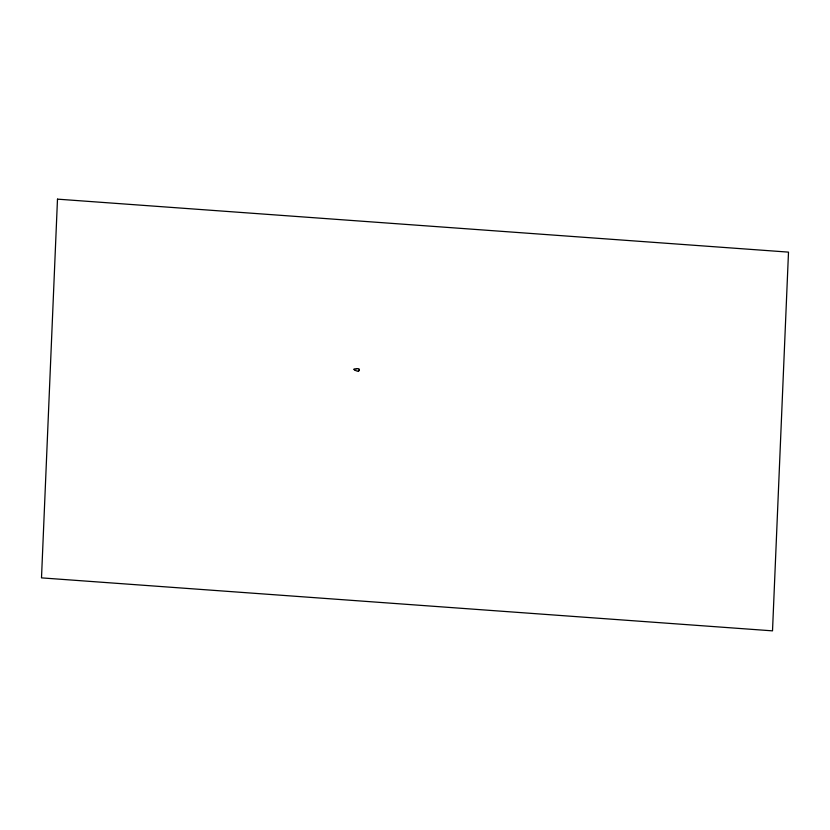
<?xml version="1.0" encoding="UTF-8"?>
<svg xmlns="http://www.w3.org/2000/svg" width="830" height="830" viewBox="0 0 830 830"><rect width="100%" height="100%" fill="white"/><g stroke="black" fill="none" stroke-linecap="round" stroke-linejoin="round"><path stroke-width="1.25" d="M358.934 370.792L358.321 371.093M356.693 368.655L357.315 368.665A3.009 2.853 20.4 0 1 359.068 369.028M355.157 370.284L356.018 370.688A4.669 4.43 20.4 0 0 358.332 371.135M353.943 369.111A4.866 4.617 20.4 0 1 356.651 368.883M355.012 370.149A2.179 2.065 20.4 0 1 353.985 369.464M359.079 369.35A1.255 1.193 20.4 0 1 358.954 370.699M57.488 199.148L41.5 577.877L772.512 630.852L788.5 252.123L57.488 199.148"/></g></svg>
